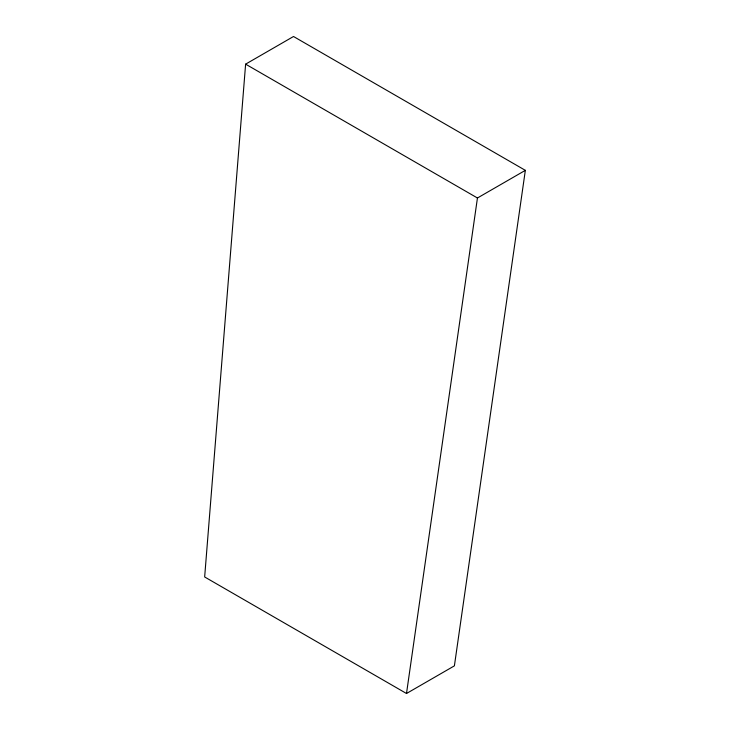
<?xml version="1.0" encoding="UTF-8"?>
<svg xmlns="http://www.w3.org/2000/svg" width="730" height="730" viewBox="0 0 730 730"><rect width="100%" height="100%" fill="white"/><g stroke="black" fill="none" stroke-linecap="round" stroke-linejoin="round"><path stroke-width="1.09" d="M245.618 64.149L204.655 576.965L406.5 693.5L454.398 665.851L525.345 170.346L293.515 36.5L245.618 64.149L477.447 197.994L525.345 170.346M406.5 693.5L477.447 197.994"/></g></svg>
